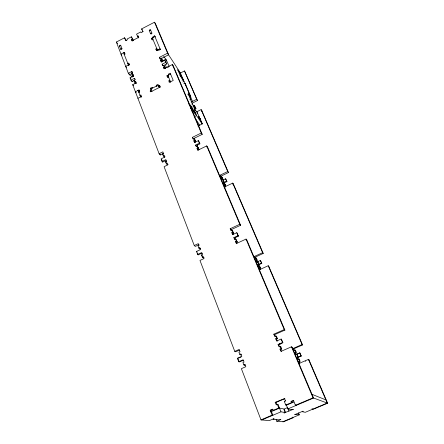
<?xml version="1.0" encoding="UTF-8"?>
<svg xmlns="http://www.w3.org/2000/svg" width="444" height="444" viewBox="0 0 444 444"><rect width="100%" height="100%" fill="white"/><g stroke="black" fill="none" stroke-linecap="round" stroke-linejoin="round"><path stroke-width="0.67" d="M132.517 77.017L129.509 74.792L128.333 73.271L116.378 42.036L124.575 37.773L126.213 40.604M138.067 36.88L138.5 37.951L136.513 34.155L140.798 31.929L141.087 32.645L142.802 31.752L141.636 28.899L154.518 22.2L155.567 23.904L168.609 54.795L160.822 58.775M131.385 36.819L133.378 40.604L131.385 36.819L127.123 39.033L127.4 39.755L125.696 40.637L124.575 37.773M137.379 36.308L138.239 35.859L138.817 37.296L131.957 40.859L131.385 39.416L132.24 38.972M119.486 46.17L120.762 45.504M149.328 30.686L150.621 30.014M120.646 49.184L121.922 48.518L120.729 45.416A0.555 0.433 -38.1 0 0 120.468 45.205L120.352 45.183A0.849 0.666 -38.1 0 0 119.603 45.549L119.486 45.71A0.555 0.433 -38.1 0 0 119.453 46.082L120.646 49.184A0.727 0.572 -38.2 0 0 121.495 49.395A0.727 0.572 -38.2 0 0 121.922 48.518M150.566 33.683L151.865 33.011L150.583 29.926A0.561 0.438 -35.5 0 0 150.316 29.715L150.194 29.698A0.855 0.672 -35.5 0 0 149.434 30.07L149.317 30.231A0.561 0.438 -35.5 0 0 149.289 30.597L150.566 33.683A0.733 0.577 -35.6 0 0 151.443 33.888A0.733 0.577 -35.6 0 0 151.865 33.011M155.322 36.935L154.617 35.825L152.886 36.724L153.186 37.451M152.919 39.355L152.048 39.805L151.448 38.35L154.923 36.552M124.126 54.229L124.98 53.785L124.42 52.32L120.99 54.09L121.784 55.145M124.953 54.235L123.56 52.764L128.594 65.451M129.371 64.164L128.594 63.126L127.728 63.57L128.899 65.124L128.333 63.659M160.545 49.584L160.018 48.768L156.504 50.572L155.894 49.09L156.771 48.64L157.476 49.722M129.06 65.04L129.437 64.846M128.333 73.271L131.818 71.484L132.595 72.505M162.471 61.45L160.833 58.453L159.951 58.902L159.329 57.404L167.588 53.175L168.609 54.795M132.551 73.238L129.509 74.792L129.121 73.782M159.329 57.404L160.606 58.886M131.818 71.484L132.401 72.994L131.529 73.443L132.112 74.958L132.984 74.509L133.761 75.519M166.728 63.958L165.695 62.371L162.138 64.186L163.187 65.762L166.728 63.958L164.746 60.107L161.2 61.916L160.573 60.412L161.461 59.957L162.51 61.544M161.388 60.301L161.882 60.045M132.195 76.584L133.472 75.93M160.989 57.881L163.425 60.634L166.023 59.307L169.158 66.395M134.737 80.259L132.118 81.596L130.941 80.098L130.07 77.817L133.572 76.024L132.984 74.509M132.112 74.958L133.439 76.39M161.733 61.938L162.288 61.66M165.318 61.455L166.778 60.706M165.34 61.921L165.784 61.694M130.941 80.098L134.454 78.311L135.226 79.315M135.914 83.311L134.166 80.281L135.043 79.837L134.454 78.311M164.829 68.598L165.329 68.343L164.696 66.828L163.653 65.251L162.765 65.706L162.138 64.186M134.754 81.813L135.636 81.363L136.225 82.9L132.701 84.693L159.113 153.696L160.228 154.956L163.725 153.241M202.214 134.36L201.276 133L192.402 137.357L193.373 138.695L202.214 134.36L173.382 66.089L172.372 64.508L164.025 68.753L163.392 67.227L164.286 66.772L165.329 68.343M164.03 67.166L164.696 66.828M135.675 83.433L135.192 83.677L133.949 80.453M136.025 83.256L136.519 83M163.392 67.227L164.496 68.765M167.982 67.366L168.015 66.977M168.343 66.811L168.914 66.522M173.082 66.239L173.382 66.089M139.727 90.959L138.961 89.982L135.414 91.78L136.191 92.752M168.476 76.884L167.577 77.345L166.938 75.796L170.535 73.97L170.707 74.231M137.967 90.687L138.75 90.504M138.356 91.175L138.683 91.009M138.672 91.986L139.56 91.536L138.961 89.982M138.789 92.124L139.671 91.675M166.938 75.796L167.976 77.334L168.537 77.051M151.765 91.292L150.533 88.162L152.32 87.257L152.631 88.034M156.516 86.069L156.199 85.292L157.992 84.382L159.246 87.507M179.698 73.377L184.51 70.94L197.48 100.533L191.958 103.285M150.832 88.944L158.303 85.165L159.735 87.163M160.09 87.246L159.696 87.44L158.625 85.942L159.524 85.487L160.151 87.052L150.871 91.742L150.255 90.176L151.149 89.721M168.737 74.886L168.415 74.115L170.213 73.199L173.232 80.442L169.614 82.268L168.97 80.708L169.874 80.253M168.814 81.896L169.991 81.302M180.314 76.19L181.463 75.613L181.74 76.052L180.442 72.999L167.937 53.835M137.906 98.291L141.475 96.492L140.87 94.922L139.977 95.371L141.131 96.825L141.403 96.687M152.087 91.286L151.365 91.653L150.255 90.176M168.97 80.708L170.002 82.234L170.735 81.868M181.152 77.944L182.295 77.361L183.466 80.109L183.189 79.67L182.04 80.253M182.878 82.007L184.027 81.43L185.931 85.254M183.799 83.822L184.826 83.306L185.648 84.593L190.293 95.499M187.712 94.322L188.423 93.995L192.518 101.371L189.594 94.716L189.011 95.01M189.377 96.204L190.154 95.815L190.692 96.653M189.294 96.515L190.171 96.076M189.854 96.786L190.676 96.392L190.47 96.082M190.382 97.358L190.959 97.07M189.893 99.678L190.565 99.345L188.189 93.728L188.423 93.995M191.148 102.053L196.692 99.29L197.48 100.533M189.81 105.278L190.276 105.045L190.859 105.916L191.164 106.649L190.698 106.882M191.936 104.285L192.535 103.985L195.293 110.334L196.914 111.699L199.045 116.7L198.446 116.994M190.232 106.227L190.859 105.916M190.715 106.954L191.336 106.643L192.219 108.236L191.386 108.647M192.896 106.166L194.267 105.483L195.943 108.769L194.228 109.69M191.02 107.681L191.647 107.37L191.336 106.643M191.131 107.892L191.908 107.509M190.515 108.48L191.519 107.981L190.276 105.045M194.677 106.904L195.066 106.71M193.967 108.136L195.149 107.548L195.943 108.769M193.179 110.667L193.795 110.362L194.661 111.927M193.739 111.511L194.355 111.205M194.883 110.917L195.488 110.617M194.206 112.21L194.822 111.905L196.598 115.629L194.145 116.844M196.026 112.143L201.132 109.613L201.909 110.834L228.449 172.555L220.701 176.274L219.958 175.252L227.739 171.523L228.449 172.555M194.511 112.931L195.127 112.626L194.822 111.905M194.761 113.048L195.377 112.743M193.323 114.102L193.789 113.869L191.897 111.044M196.92 113.303L197.708 112.915M201.382 111.089L201.909 110.834M198.185 116.594L198.779 116.3L199.045 116.7M198.746 117.693L199.339 117.399L200.477 119.408M198.779 117.999L199.378 117.699L200.033 118.698M199.534 118.887L200.028 118.642M199.683 119.658L200.427 119.292L200.1 118.798M197.957 126.035L202.142 123.976L199.339 117.399M159.113 153.696L162.854 151.859L163.52 153.574L162.582 154.035L163.242 155.755L164.347 157.01L164.929 156.721M195.732 141.636L194.772 140.31L193.817 140.776L194.788 142.102L195.732 141.636L195.027 139.932L194.061 138.595L193.107 139.061L192.402 137.357M194.256 140.31L195.027 139.932M163.242 155.755L164.186 155.295L164.852 157.021L161.089 158.863L162.082 161.461L162.637 162.077L165.462 160.7L166.006 161.316L166.711 160.972M199.894 143.867L199.423 143.207L195.599 145.077L196.559 146.387L197.513 145.926L197.031 145.271L199.894 143.867L198.818 141.292L198.346 140.626L194.528 142.491L193.817 140.776M162.082 161.461L165.851 159.618L166.522 161.355L165.579 161.816L166.25 163.559L167.344 164.78L168.048 164.435M198.945 149.373L197.985 148.074L197.031 148.54L197.991 149.839L198.945 149.373L198.229 147.647L197.269 146.337L196.309 146.809L195.599 145.077M197.808 147.852L198.229 147.647M166.25 163.559L167.194 163.098L167.871 164.846L164.086 166.689L194.256 245.526L195.282 246.431L199.056 244.666M240.604 225.263L239.788 224.253L230.197 228.732L231.058 229.72L240.604 225.263L207.642 147.219L206.721 145.904L197.747 150.277L197.031 148.54M207.004 147.53L207.642 147.219M222.827 178.932L222.089 177.922L221.256 178.322L221.994 179.332L222.827 178.932L222.178 177.4L221.439 176.39L220.607 176.784L219.958 175.252M221.761 177.6L222.178 177.4M224.087 182.279L223.726 181.779L222.888 182.179L223.621 183.172L226.956 181.579L226.595 181.08L224.087 182.279L223.11 179.964L222.744 179.465L221.906 179.864L221.256 178.322M223.11 179.964L225.613 178.766L226.956 181.579M225.763 185.864L225.036 184.876L224.198 185.281L224.925 186.264L225.763 185.864L225.108 184.321L224.381 183.328L223.543 183.727L222.888 182.179M224.425 184.643L225.108 184.321M263.231 253.441L262.62 252.686L254.301 256.504L254.945 257.243L263.231 253.441L233.405 184.088L232.712 183.089L224.853 186.835L224.198 185.281M232.845 184.354L233.405 184.088M194.256 245.526L198.296 243.639L199.056 245.61L198.046 246.081L198.807 248.057L199.817 248.945L200.444 248.651M233.699 233.156L232.85 232.179L231.824 232.662L232.678 233.633L233.699 233.156L232.04 230.214L231.013 230.691L230.197 228.732M232.123 231.557L232.889 231.196M198.807 248.057L199.822 247.586L200.583 249.561L196.526 251.454L197.669 254.434L198.174 254.867L201.221 253.452L201.72 253.89L202.225 253.652M238.417 236.164L238.001 235.681L233.866 237.601L234.715 238.556L235.742 238.078L235.32 237.601L238.417 236.164L237.179 233.2L236.763 232.712L232.639 234.632L231.824 232.662M197.669 254.434L201.737 252.542L202.508 254.54L201.487 255.011L202.259 257.009L203.252 257.864L204.018 257.509M237.385 242.036L236.552 241.098L235.514 241.58L236.352 242.513L237.385 242.036L235.725 239.105L234.687 239.588L233.866 237.601M235.986 240.321L236.563 240.054M202.259 257.009L203.28 256.538L204.051 258.541L199.961 260.439L234.765 351.371L235.659 351.792L239.477 350.111M284.882 330.12L284.238 329.581L273.815 334.171L274.509 334.687L284.882 330.12L246.836 240.032L246.043 239.077L236.341 243.578L235.514 241.58M246.148 240.348L246.836 240.032M257.287 260.284L256.654 259.557L255.766 259.962L256.399 260.689L257.287 260.284L255.922 257.825L255.034 258.23L254.301 256.504M255.949 258.835L256.56 258.558M258.813 264.258L258.497 263.903L257.603 264.313L258.23 265.024L261.805 263.392L261.494 263.031L258.813 264.258L257.709 261.655L257.392 261.294L256.499 261.699L255.766 259.962M257.709 261.655L260.384 260.428L261.805 263.392M257.576 262.215L258.247 261.91M260.6 268.098L259.979 267.399L259.08 267.81L259.707 268.509L260.6 268.098L259.235 265.651L258.341 266.061L257.603 264.313M259.302 266.611L259.862 266.356M302.575 344.938L302.103 344.544L293.162 348.44L293.667 348.818L302.575 344.938L268.82 266.444L268.232 265.734L259.823 269.564L259.08 267.81M268.52 266.578L268.82 266.444M234.765 351.371L239.155 349.439L240.038 351.72L238.933 352.203L239.816 354.495L240.687 354.9L241.303 354.628M277.5 338.728L276.817 338.234L275.696 338.728L276.384 339.216L277.5 338.728L276.557 336.458L275.868 335.953L274.753 336.447L273.815 334.171M275.935 336.735L276.557 336.458M239.816 354.495L240.92 354.007L241.802 356.304L237.396 358.241L238.717 361.699L239.161 361.882L243.512 360.35M282.895 342.729L282.567 342.491L278.072 344.461L278.749 344.927L282.895 342.729L281.463 339.294L281.13 339.05L276.645 341.014L275.696 338.728M238.389 358.191L241.136 356.987M238.717 361.699L243.14 359.762L244.034 362.071L242.924 362.559L243.817 364.879L244.672 365.229L245.293 364.962M281.774 349.034L281.108 348.59L279.981 349.084L280.652 349.522L281.774 349.034L280.819 346.731L280.147 346.276L279.026 346.77L278.072 344.461M280.258 346.975L280.819 346.731M243.817 364.879L244.927 364.391L245.826 366.722L241.381 368.659L260.989 419.885L269.325 420.596L273.687 418.753L274.142 418.797L273.054 419.258L279.448 419.885L280.897 419.491L276.767 421.228L276.113 419.563M286.141 404.49L287.912 408.885L313.558 398.029L292.113 347.247L291.503 346.797L280.941 351.404L279.981 349.084M291.364 347.58L292.113 347.247M296.281 352.314L295.782 351.953L294.822 352.37L295.327 352.73L296.281 352.314L295.449 350.355L294.949 349.989L293.989 350.405L293.162 348.44M295.032 350.538L295.449 350.355M294.822 352.37L295.654 354.345L296.864 354.101L298.118 357.065L301.243 355.988L297.408 357.653L296.908 357.315L298.118 357.065M296.864 354.101L299.744 352.852L301.243 355.988M296.631 354.49L297.352 354.173M297.591 354.073L298.068 353.862M298.546 353.657L299.028 353.446M299.506 353.241L299.983 353.036M300.039 361.194L299.556 360.872L298.59 361.288L299.078 361.61L300.039 361.194L299.201 359.213L298.712 358.88L297.746 359.301L296.908 357.315M298.601 359.474L299.201 359.213M312.004 408.78L312.693 409.485L327.622 403.196L308.924 359.712L308.48 359.379L299.434 363.286L298.59 361.288M305.383 361.238L305.705 361.1M308.28 359.99L308.924 359.712M276.301 404.8L275.191 402.314L284.815 398.479M275.191 402.314L275.907 402.475L284.815 398.679M276.168 404.773L278.027 404.434L280.969 411.827L285.17 412.509L283.733 408.93L278.799 407.992L273.01 410.445L272.522 409.207L270.213 410.189L272.155 415.151L272.888 415.245L270.957 410.306L270.213 410.189M293.906 402.009L286.419 405.183L285.764 405.033L284.271 401.326L285.72 400.91M277.311 404.739L278.027 404.434M291.075 401.326L291.708 401.498L292.208 402.725L291.58 402.564L291.075 401.326L293.717 400.427M270.957 410.306L272.821 409.518M291.708 401.498L293.734 400.638M285.764 405.033L291.58 402.564M270.562 411.91L279.492 408.119M260.989 419.885L272.155 415.151M293.406 400.338L295.432 405.294L313.042 397.841L327.622 403.196M261.777 419.952L280.969 411.827M285.17 412.509L284.049 412.987L293.412 409.279L291.886 409.668L287.912 408.885M282.867 421.75L299.334 414.818L298.557 412.914M292.696 417.21L292.935 417.804L283.444 421.8L276.767 421.228M292.935 417.804L292.402 417.737L292.163 417.138M273.01 410.445L273.737 410.567L273.526 410.023M299.334 414.818L296.065 414.285L294.688 414.657L302.886 411.205L303.219 411.272L302.198 411.699L305.289 412.31L327.25 403.063L308.48 359.379M272.522 409.207L272.844 409.263M295.432 405.294L296.043 405.444L295.76 404.75M284.271 401.326L284.815 401.465M311.999 394.333L325.89 399.894M237.396 358.241L237.84 358.436M295.654 354.345L296.154 354.695M196.526 251.454L197.036 251.892M201.487 255.011L202.486 255.872M166.023 59.307L163.625 56.532M163.425 60.634L163.692 61.039M165.579 161.816L166.311 162.637M162.582 154.035L163.314 154.873M132.701 84.693L133.483 85.681M139.422 92.141L138.073 90.432L140.582 96.942M130.07 77.817L130.852 78.816M134.166 80.281L135.326 81.785M126.49 67.421L125.702 66.395L129.165 64.613L128.594 63.126M150.155 91.325L150.527 91.819M150.533 88.162L151.271 89.15M124.181 52.892L124.57 53.413M116.378 42.036L117.571 43.645M156.199 85.292L156.921 86.291M159.524 85.487L160.234 86.491M131.385 39.416L132.528 41.048M195.06 118.204L199.761 125.169M190.565 99.345L190.204 98.968L192.535 103.985M168.526 76.368L167.838 75.341L170.518 81.813M188.778 103.846L189.083 104.312M189.394 104.773L202.153 123.993M160.573 60.412L161.627 61.994M190.587 105.777L195.682 113.464M141.636 28.899L142.369 30.014M155.894 49.09L156.954 50.71M157.559 50.394L152.314 37.901L153.025 39M151.448 38.35L152.52 39.999M189.594 94.716L190.271 95.771M184.027 81.43L183.189 79.67M182.295 77.361L181.463 75.613M184.51 70.94L196.692 99.29M201.132 109.613L227.739 171.523M232.712 183.089L262.62 252.686M268.232 265.734L302.103 344.544M200.583 119.658L200.893 120.385M201.171 121.046L201.36 121.484M201.515 121.85L202.298 123.682M225.613 178.766L226.595 181.08M260.384 260.428L261.494 263.031M299.744 352.852L301.004 355.816M184.826 83.306L190.154 95.815M194.267 105.483L195.149 107.548M198.779 116.3L199.378 117.699M193.795 110.362L194.1 111.083M221.439 176.39L222.089 177.922M222.744 179.465L223.726 181.779M224.381 183.328L225.036 184.876M255.922 257.825L256.654 259.557M257.392 261.294L258.497 263.903M259.235 265.651L259.979 267.399M294.949 349.989L295.782 351.953M296.614 353.929L297.874 356.898M298.712 358.88L299.556 360.872M220.701 176.274L220.984 176.94M221.994 179.332L222.278 180.003M223.621 183.172L223.987 184.044M224.925 186.264L225.297 187.135M254.945 257.243L255.533 258.641M256.399 260.689L256.86 261.771M258.23 265.024L258.735 266.217M259.707 268.509L260.212 269.708M293.667 348.818L294.394 350.527M295.327 352.73L296.104 354.573M297.408 357.653L298.135 359.379M299.078 361.61L299.866 363.475M198.69 124.925L198.951 125.547M154.518 22.2L167.588 53.175M172.372 64.508L201.276 133M206.721 145.904L239.788 224.253M246.043 239.077L284.238 329.581M291.503 346.797L313.042 397.841M312.448 408.891L312.693 409.485M154.617 35.825L160.328 49.506L158.569 50.411L158.258 49.673M164.746 60.107L165.695 62.371M198.346 140.626L199.423 143.207M236.763 232.712L238.001 235.681M281.13 339.05L282.567 342.491M165.451 65.085L166.3 67.127M197.086 144.894L197.513 145.926M279.393 343.295L279.864 344.433M160.833 58.453L161.461 59.957M163.653 65.251L164.286 66.772M194.061 138.595L194.772 140.31M197.269 146.337L197.985 148.074M232.04 230.214L232.85 232.179M235.725 239.105L236.552 241.098M275.868 335.953L276.817 338.234M280.147 346.276L281.108 348.59M160.384 59.002L160.5 59.28M193.373 138.695L193.595 139.227M194.788 142.102L195.049 142.746M196.559 146.387L196.692 146.714M197.991 149.839L198.168 150.272M231.058 229.72L231.463 230.697M232.678 233.633L233.083 234.615M234.715 238.556L235.126 239.544M236.352 242.513L236.868 243.756M274.509 334.687L275.213 336.38M276.384 339.216L277.211 341.208M278.749 344.927L279.581 346.931M280.652 349.522L281.429 351.398M143.007 31.235L143.173 31.635M159.268 86.375L159.696 87.44M284.438 398.373L285.431 400.832M288.939 411.166L287.501 407.598L284.166 409.007L285.592 412.581M277.322 404.284L278.799 407.992M275.907 402.475L276.817 404.767M139.388 91.808L139.499 92.097M131.724 72.45L132.112 73.46M132.806 75.247L133.278 76.473M135.548 82.356L135.875 83.211M140.72 95.771L141.281 97.214M163.975 156.044L164.347 157.01M167.049 164.019L167.344 164.78M199.434 247.963L199.817 248.945M203.013 257.243L203.252 257.864M240.359 354.046L240.687 354.9M244.394 364.507L244.672 365.229M131.735 80.597L132.118 81.596M159.735 153.668L160.228 154.956M161.644 159.485L162.637 162.077M197.491 253.086L198.174 254.867M238.056 359.007L239.161 361.882M167.854 67.061A3.358 0.3 63.5 0 1 167.954 67.222M193.789 113.869A0.694 0.372 -23.2 0 1 193.384 114.491M180.258 75.53L179.97 75.08L182.795 79.964L179.975 73.332L177.705 69.741L180.258 75.53"/></g></svg>
